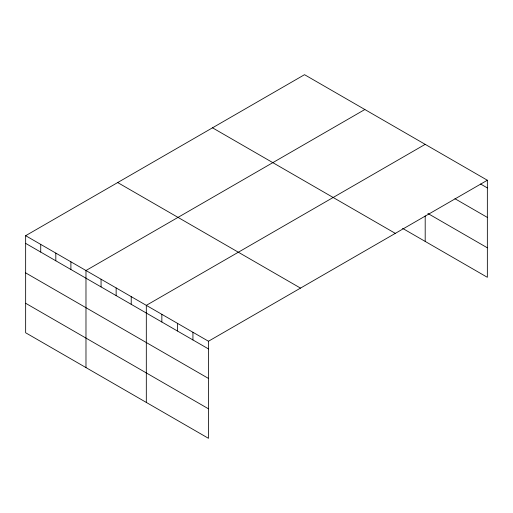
<?xml version="1.0" encoding="UTF-8"?>
<svg xmlns="http://www.w3.org/2000/svg" width="513" height="513" viewBox="0 0 513 513"><rect width="100%" height="100%" fill="white"/><g stroke="black" fill="none" stroke-linecap="round" stroke-linejoin="round"><path stroke-width="0.77" d="M25.65 235.691L208.47 341.241L208.47 438.314L25.65 332.764L25.65 235.691L304.53 74.686L487.35 180.236L487.35 277.309L402.57 228.356M364.858 109.513L85.979 270.524L85.979 367.597M425.194 144.345L146.314 305.357L146.314 402.429M208.47 341.241L487.35 180.236M480.591 184.013L487.35 187.918M454.922 198.691L487.35 217.416M427.893 213.479L487.35 247.805M212.497 127.814L395.318 233.37M117.682 182.557L300.503 288.107M25.65 243.374L208.47 348.923M25.65 272.878L208.47 378.427M25.65 303.266L208.47 408.816M425.194 215.909L425.194 241.418M192.933 332.27L192.933 339.952M177.389 323.299L177.389 330.981M161.851 314.328L161.851 322.01M131.225 296.649L131.225 304.331M116.143 287.94L116.143 295.623M101.061 279.232L101.061 286.914M70.897 261.816L70.897 269.498M55.814 253.108L55.814 260.79M40.732 244.4L40.732 252.082"/></g></svg>
